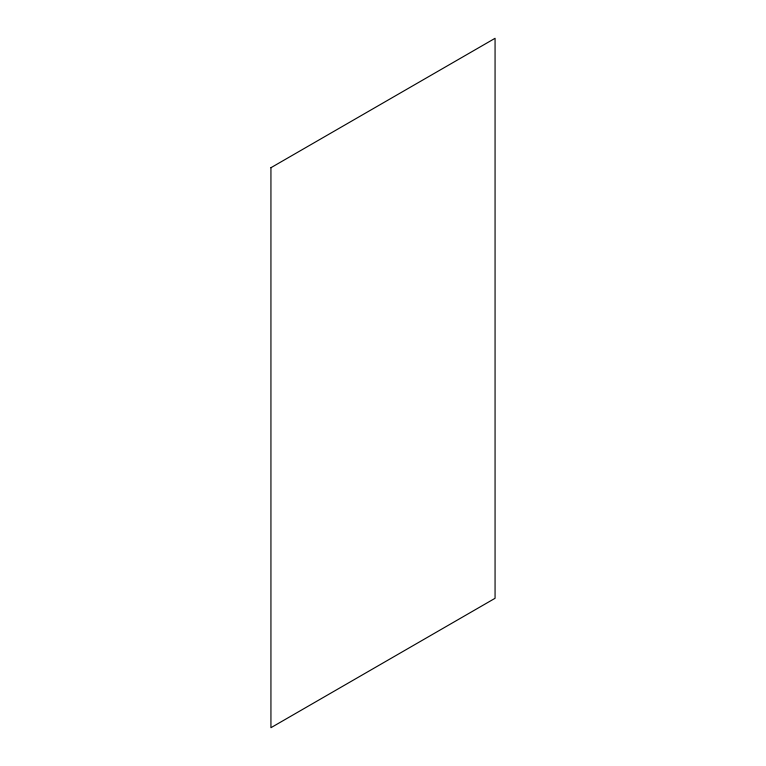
<?xml version="1.0" encoding="UTF-8"?>
<svg xmlns="http://www.w3.org/2000/svg" width="766" height="766" viewBox="0 0 766 766"><rect width="100%" height="100%" fill="white"/><g stroke="black" fill="none" stroke-linecap="round" stroke-linejoin="round"><path stroke-width="1.15" d="M270.934 167.706L270.934 727.7L495.066 598.294L495.066 38.3L270.934 167.706"/></g></svg>
